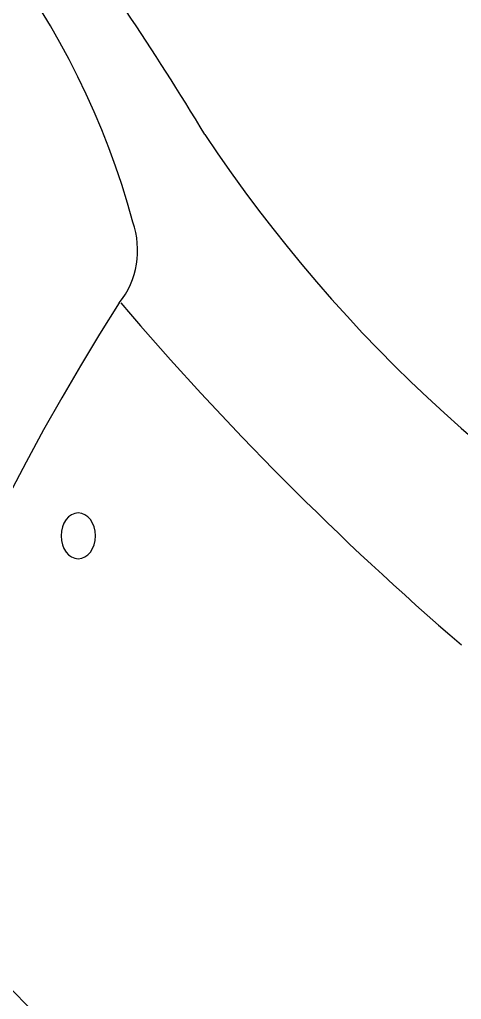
# Model space of a CAD drawing. Header units: inches. Extents: x -1 to 81, y -22 to 129.
# Drawn here: x 6.5 to 11.33, y 52.31 to 63.01 of the extents above; entities that cross this region are included whole.
import ezdxf

# ---------------------------------------------------------------- set-up
doc = ezdxf.new("R2010")
doc.units = ezdxf.units.IN
doc.header["$MEASUREMENT"] = 0
doc.layers.add('1', color=4, linetype='Continuous')

# ---------------------------------------------------------------- blocks, each defined once
blk = doc.blocks.new('19 HS Propel')
at = {"layer": '1', "color": 3}
for centre, radius, start, end in [((0.241, 52.598), 8.638, 15.0586, 59.9312), ((-19.229, 38.516), 33.415, 31.1436, 36.6535), ((22.853, 64.745), 16.182, 213.5653, 270.0511), ((7.718, 54.533), 0.917, 321.2704, 19.6726), ((30.052, 40.147), 25.654, 147.4238, 204.0897), ((34.347, 76.018), 34.016, 220.4235, 229.3108), ((-0.471, 38.831), 10.862, 41.5906, 55.0911)]:
    blk.add_arc(centre, radius, start, end, dxfattribs=at)
at = {"layer": '1', "extrusion": (0, 0, -1)}
blk.add_ellipse((7.987, 51.416), major_axis=(0, 0.25), ratio=0.752466, dxfattribs=at)

msp = doc.modelspace()

# ---------------------------------------------------------------- block references
msp.add_blockref('19 HS Propel', (-0.843, 5.956))

doc.saveas('drawing.dxf')
